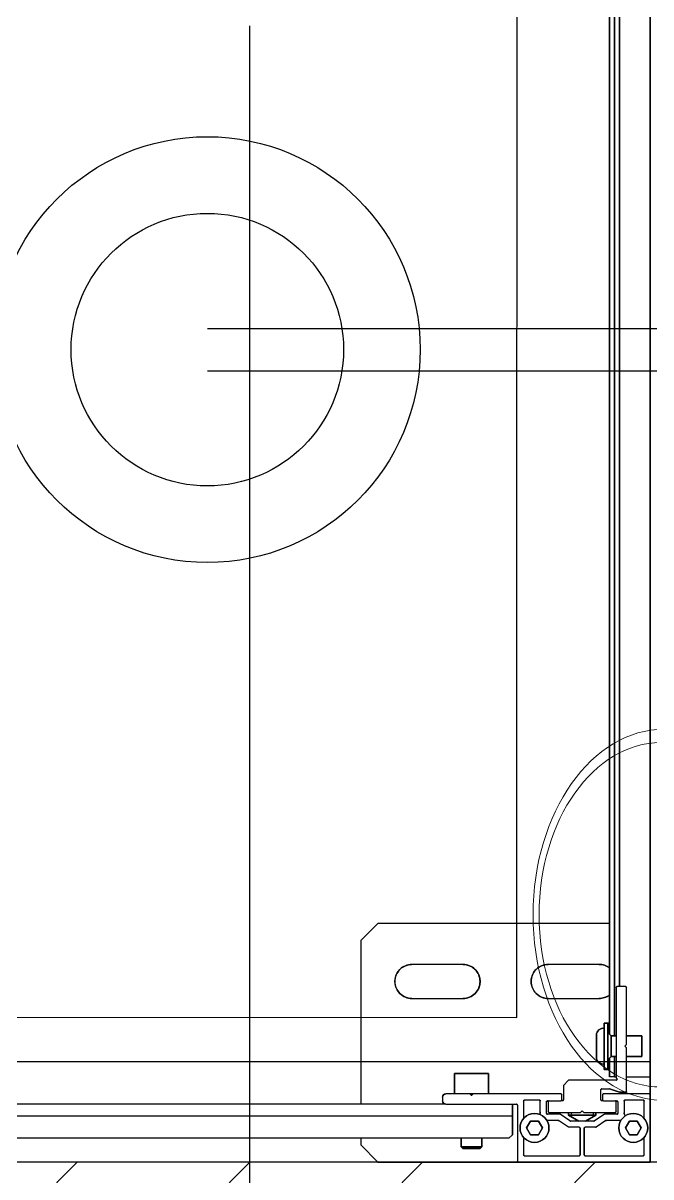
# Model space of a CAD drawing. Header units: centimetres. Extents: x 2191 to 12545, y -680 to 18662.
# Drawn here: x 10850.75 to 10869.19, y 4299.94 to 4333.81 of the extents above; entities that cross this region are included whole.
import ezdxf

# ---------------------------------------------------------------- set-up
doc = ezdxf.new("R2010")
doc.units = ezdxf.units.CM
for name, color, linetype in [('B Aménagement intérieur', 252, 'Continuous'), ('B GÈnÈral_Hatch', 252, 'Continuous'), ('B Général', 252, 'Continuous'), ('C ANNOTATIONS-prestations', 252, 'Continuous'), ('MTI900_Alu', 252, 'Continuous'), ('prlm-CHAUFF', 4, 'Continuous'), ('prlm-EAU-CHU', 42, 'Continuous')]:
    doc.layers.add(name, color=color, linetype=linetype)
doc.layers.add('prlm-GAZ', color=2, linetype='Continuous', lineweight=25)

# ---------------------------------------------------------------- blocks, each defined once
blk = doc.blocks.new('B 70.Gaine 150_70')
at = {"layer": 'B Général', "linetype": 'Continuous', "flags": 128}
for points in [[(-70, 36.305), (19.5, 36.305), (19.5, -2.715), (-70, -2.715)], [(-70, -2.7), (-70, 36.3), (19.5, 36.3), (19.5, -2.7)]]:
    blk.add_lwpolyline(points, close=True, dxfattribs=at)
at = {"layer": 'C ANNOTATIONS-prestations'}
for p, q in [((-69.3, 1.435), (-69.3, 31.935)), ((-68.65, 1.335), (-68.65, 32.035)), ((-68.3, 3.285), (-68.3, 30.055)), ((-69.5, 5.785), (-70, 5.285)), ((-69.3, 5.785), (-69.5, 5.785)), ((-63.5, 5.785), (-68.3, 5.785)), ((-63, 5.285), (-63.5, 5.785)), ((-70, 5.285), (-70, 1.155)), ((-63, -1.515), (-63, 5.285)), ((-65.2, 4.285), (-65.2, 2.785)), ((-64.2, 2.785), (-64.2, 4.285)), ((-68.3, 3.285), (-68.3, 1.215)), ((-68.1, 3.385), (-68.2, 3.385)), ((-68, 2.585), (-68, 3.285)), ((-69.55, 2.835), (-69.6, 2.785)), ((-69.6, 2.785), (-69.6, 2.285)), ((-69.55, 2.235), (-69.55, 2.835)), ((-69.3, 2.835), (-69.55, 2.835)), ((-67.4, 3.035), (-68, 3.035)), ((-67.4, 2.035), (-67.4, 3.035)), ((-68.029, 2.556), (-68, 2.585)), ((-68, 2.485), (-68.029, 2.514)), ((-68, 2.485), (-68, 2.585)), ((-68, -0.085), (-68, 2.485)), ((-69.6, 2.285), (-69.55, 2.235)), ((-69.55, 2.235), (-69.3, 2.235)), ((-68, 2.035), (-67.4, 2.035)), ((-69.3, 1.435), (-69.2, 1.335)), ((-70, 1.155), (-70, -2.685)), ((-68.33, 1.185), (-69.97, 1.185)), ((-69.2, 1.335), (-68.65, 1.335)), ((-68.65, 1.335), (-68.3, 1.335)), ((-69.82, 0.975), (-69.82, -0.625)), ((-69.283, 1.005), (-69.79, 1.005)), ((-69.2, 0.8), (-69, 0.916)), ((-69.2, 0.57), (-69.2, 0.8)), ((-69, 0.916), (-68.8, 0.8)), ((-68.8, 0.8), (-68.8, 0.57)), ((-68.21, 1.005), (-68.717, 1.005)), ((-68.18, 0.545), (-68.18, 0.975)), ((-69, 0.454), (-69.2, 0.57)), ((-68.8, 0.57), (-69, 0.454)), ((-68.53, 0.515), (-68.21, 0.515)), ((-68.78, -0.001), (-68.78, 0.321)), ((-68.6, -0.065), (-68.6, 0.305)), ((-68.57, 0.335), (-68.23, 0.335)), ((-68.55, 0.255), (-68.55, -0.665)), ((-68.23, 0.285), (-68.52, 0.285)), ((-68.2, 0.305), (-68.2, -0.085)), ((-65.2, 0.285), (-65.2, -1.215)), ((-64.2, -1.215), (-64.2, 0.285)), ((-68.98, -0.311), (-68.785, -0.018)), ((-68.98, -0.625), (-68.98, -0.311)), ((-68.627, -0.315), (-68.8, -0.615)), ((-68.795, -0.357), (-68.6, -0.065)), ((-68.627, -1.115), (-68.627, -0.315)), ((-68.55, -0.315), (-68.627, -0.315)), ((-68.2, -0.135), (-68.2, -0.085)), ((-68.17, -0.115), (-68.03, -0.115)), ((-67.75, -0.165), (-68.17, -0.165)), ((-67.6, -0.315), (-67.75, -0.165)), ((-67.6, -1.715), (-67.6, -0.315)), ((-69.01, -0.655), (-69.79, -0.655)), ((-68.8, -1.056), (-68.8, -0.374)), ((-68.55, -0.392), (-68.671, -0.392)), ((-68.5, -0.715), (-68.55, -0.665)), ((-69.82, -0.805), (-69.82, -2.505)), ((-69.79, -0.775), (-69.01, -0.775)), ((-68.98, -1.11), (-68.98, -0.805)), ((-68.8, -0.815), (-68.627, -1.115)), ((-68.55, -0.765), (-68.5, -0.715)), ((-68.55, -0.765), (-68.55, -1.685)), ((-68.785, -1.412), (-68.975, -1.127)), ((-68.605, -1.357), (-68.795, -1.073)), ((-68.55, -1.038), (-68.671, -1.038)), ((-68.627, -1.115), (-68.55, -1.115)), ((-68.2, -1.345), (-68.2, -1.295)), ((-68.2, -1.345), (-68.2, -1.735)), ((-68.17, -1.265), (-67.88, -1.265)), ((-68.03, -1.315), (-68.17, -1.315)), ((-68, -2.685), (-68, -1.345)), ((-67.85, -1.295), (-67.85, -1.51)), ((-66.275, -1.135), (-66.925, -1.135)), ((-68.78, -1.851), (-68.78, -1.429)), ((-68.6, -1.735), (-68.6, -1.374)), ((-67.852, -1.52), (-67.948, -1.81)), ((-66.95, -1.515), (-67.5, -1.515)), ((-67.5, -1.665), (-67.5, -1.515)), ((-66.9, -1.665), (-67.5, -1.665)), ((-67.5, -1.665), (-67.5, -1.715)), ((-65.92, -1.365), (-67.28, -1.365)), ((-67.28, -1.365), (-67.28, -1.465)), ((-67.28, -1.465), (-67.28, -1.515)), ((-65.92, -1.465), (-67.28, -1.465)), ((-67, -1.465), (-66.9, -1.565)), ((-66.9, -1.565), (-66.3, -1.565)), ((-66.9, -1.565), (-66.9, -1.715)), ((-66.3, -1.565), (-66.2, -1.465)), ((-66.3, -1.715), (-66.3, -1.565)), ((15.8, -1.665), (-66.3, -1.665)), ((15.75, -1.515), (-66.25, -1.515)), ((-65.92, -1.465), (-65.92, -1.365)), ((-65.92, -1.515), (-65.92, -1.465)), ((-69.2, -2.1), (-69, -1.984)), ((-69, -1.984), (-68.8, -2.1)), ((-68.23, -1.765), (-68.57, -1.765)), ((-68.21, -1.945), (-68.556, -1.945)), ((-68.52, -1.715), (-68.23, -1.715)), ((-68.18, -2.505), (-68.18, -1.975)), ((-67.95, -1.82), (-67.95, -1.985)), ((-67.92, -2.015), (-66.65, -2.015)), ((-64.88, -1.715), (-67.54, -1.715)), ((-67.5, -2.015), (-67.5, -2.715)), ((-66.9, -2.015), (-66.9, -2.465)), ((-66.65, -2.015), (-66.6, -1.965)), ((-66.6, -1.965), (-66.55, -2.015)), ((-66.55, -2.015), (-64.88, -2.015)), ((-66.3, -2.465), (-66.3, -2.015)), ((-64.85, -1.985), (-64.85, -1.745)), ((14.35, -1.815), (-64.85, -1.815)), ((-69.2, -2.33), (-69.2, -2.1)), ((-69, -2.446), (-69.2, -2.33)), ((-68.8, -2.33), (-69, -2.446)), ((-68.8, -2.1), (-68.8, -2.33)), ((-70, -2.685), (-70, -2.715)), ((-69.79, -2.535), (-69.283, -2.535)), ((-68.717, -2.535), (-68.21, -2.535)), ((-66.3, -2.465), (-66.9, -2.465)), ((-70, -2.715), (-69.97, -2.715)), ((-69.97, -2.715), (-68.03, -2.715)), ((-68.03, -2.715), (-67.5, -2.715)), ((17, -2.715), (-67.5, -2.715))]:
    blk.add_line(p, q, dxfattribs=at)
at = {"layer": 'C ANNOTATIONS-prestations', "flags": 128}
for points in [[(-64.2, 4.285, 0.414214), (-64.7, 4.785, 0.414214), (-65.2, 4.285)], [(-68.2, 3.385, 0.198912), (-68.271, 3.356, 0.198912), (-68.3, 3.285)], [(-68, 3.285, 0.198912), (-68.029, 3.356, 0.198912), (-68.1, 3.385)], [(-65.2, 2.785, 0.414214), (-64.7, 2.285, 0.414214), (-64.2, 2.785)], [(-68.029, 2.556, 0.198912), (-68.038, 2.535, 0.198912), (-68.029, 2.514)], [(-69.97, 1.185, 0.198912), (-69.991, 1.176, 0.198912), (-70, 1.155)], [(-68.33, 1.185, 0.198912), (-68.309, 1.194, 0.198912), (-68.3, 1.215)], [(-69.79, 1.005, 0.198912), (-69.811, 0.996, 0.198912), (-69.82, 0.975)], [(-69.28, 1.005, 0.01196), (-69.281, 1.005, 0.01196), (-69.283, 1.005)], [(-68.717, 1.005, 0.01196), (-68.719, 1.005, 0.01196), (-68.72, 1.005)], [(-68.18, 0.975, 0.198912), (-68.189, 0.996, 0.198912), (-68.21, 1.005)], [(-64.2, 0.285, 0.414214), (-64.7, 0.785, 0.414214), (-65.2, 0.285)], [(-68.599, 0.543, 0.095961), (-68.568, 0.522, 0.095961), (-68.53, 0.515)], [(-68.21, 0.515, 0.198912), (-68.189, 0.524, 0.198912), (-68.18, 0.545)], [(-68.57, 0.335, 0.198912), (-68.591, 0.326, 0.198912), (-68.6, 0.305)], [(-68.52, 0.285, 0.198912), (-68.541, 0.276, 0.198912), (-68.55, 0.255)], [(-68.2, 0.305, 0.198912), (-68.209, 0.326, 0.198912), (-68.23, 0.335)], [(-68.2, 0.255, 0.198912), (-68.209, 0.276, 0.198912), (-68.23, 0.285)], [(-68.785, -0.018, 0.073633), (-68.781, -0.01, 0.073633), (-68.78, -0.001)], [(-68.2, -0.085, 0.198912), (-68.191, -0.106, 0.198912), (-68.17, -0.115)], [(-68.2, -0.135, 0.198912), (-68.191, -0.156, 0.198912), (-68.17, -0.165)], [(-68.03, -0.115, 0.198912), (-68.009, -0.106, 0.198912), (-68, -0.085)], [(-69.82, -0.625, 0.198912), (-69.811, -0.646, 0.198912), (-69.79, -0.655)], [(-69.01, -0.655, 0.198912), (-68.989, -0.646, 0.198912), (-68.98, -0.625)], [(-68.795, -0.357, 0.073633), (-68.799, -0.365, 0.073633), (-68.8, -0.374)], [(-69.79, -0.775, 0.198912), (-69.811, -0.784, 0.198912), (-69.82, -0.805)], [(-68.98, -0.805, 0.198912), (-68.989, -0.784, 0.198912), (-69.01, -0.775)], [(-68.98, -1.11, 0.073633), (-68.979, -1.119, 0.073633), (-68.975, -1.127)], [(-68.8, -1.056, 0.073633), (-68.799, -1.065, 0.073633), (-68.795, -1.073)], [(-68.17, -1.265, 0.198912), (-68.191, -1.274, 0.198912), (-68.2, -1.295)], [(-68.17, -1.315, 0.198912), (-68.191, -1.324, 0.198912), (-68.2, -1.345)], [(-68, -1.345, 0.198912), (-68.009, -1.324, 0.198912), (-68.03, -1.315)], [(-67.85, -1.295, 0.198912), (-67.859, -1.274, 0.198912), (-67.88, -1.265)], [(-66.925, -1.135, 0.218554), (-67.077, -1.205, 0.218554), (-67.123, -1.365)], [(-66.077, -1.365, 0.218554), (-66.123, -1.205, 0.218554), (-66.275, -1.135)], [(-65.2, -1.215, 0.080612), (-65.174, -1.373, 0.080612), (-65.1, -1.515)], [(-64.3, -1.515, 0.080612), (-64.226, -1.373, 0.080612), (-64.2, -1.215)], [(-68.78, -1.429, 0.073633), (-68.781, -1.42, 0.073633), (-68.785, -1.412)], [(-68.6, -1.374, 0.073633), (-68.601, -1.365, 0.073633), (-68.605, -1.357)], [(-68.55, -1.685, 0.198912), (-68.541, -1.706, 0.198912), (-68.52, -1.715)], [(-68.23, -1.715, 0.198912), (-68.209, -1.706, 0.198912), (-68.2, -1.685)], [(-67.852, -1.52, 0.040241), (-67.85, -1.515, 0.040241), (-67.85, -1.51)], [(-67.123, -1.36, 0.003145), (-67.124, -1.362, 0.003145), (-67.124, -1.365)], [(-66.076, -1.365, 0.003145), (-66.076, -1.362, 0.003145), (-66.077, -1.36)], [(-68.556, -1.945, 0.123554), (-68.604, -1.957, 0.123554), (-68.64, -1.99)], [(-68.6, -1.735, 0.198912), (-68.591, -1.756, 0.198912), (-68.57, -1.765)], [(-68.23, -1.765, 0.198912), (-68.209, -1.756, 0.198912), (-68.2, -1.735)], [(-68.18, -1.975, 0.198912), (-68.189, -1.954, 0.198912), (-68.21, -1.945)], [(-67.948, -1.81, 0.040241), (-67.95, -1.815, 0.040241), (-67.95, -1.82)], [(-67.95, -1.985, 0.198912), (-67.941, -2.006, 0.198912), (-67.92, -2.015)], [(-67.6, -1.715, 0.414214), (-67.57, -1.745, 0.414214), (-67.54, -1.715)], [(-64.85, -1.745, 0.198912), (-64.859, -1.724, 0.198912), (-64.88, -1.715)], [(-64.88, -2.015, 0.198912), (-64.859, -2.006, 0.198912), (-64.85, -1.985)], [(-70, -2.685, 0.198912), (-69.991, -2.706, 0.198912), (-69.97, -2.715)], [(-69.82, -2.505, 0.198912), (-69.811, -2.526, 0.198912), (-69.79, -2.535)], [(-69.283, -2.535, 0.01196), (-69.281, -2.535, 0.01196), (-69.28, -2.535)], [(-68.72, -2.535, 0.01196), (-68.719, -2.535, 0.01196), (-68.717, -2.535)], [(-68.21, -2.535, 0.198912), (-68.189, -2.526, 0.198912), (-68.18, -2.505)], [(-68.03, -2.715, 0.198912), (-68.009, -2.706, 0.198912), (-68, -2.685)]]:
    blk.add_lwpolyline(points, format="xyb", dxfattribs=at)
at = {"layer": 'C ANNOTATIONS-prestations'}
for centre in [(-69, 0.685), (-69, -2.215)]:
    blk.add_circle(centre, 0.425, dxfattribs=at)
blk = doc.blocks.new('xi.cee2')
at = {"layer": 'prlm-EAU-CHU', "color": 0, "lineweight": 13}
for p, q in [((-8.655, 5.34), (-12.085, 5.345)), ((12.085, 5.345), (8.655, 5.34)), ((-2.169, 5), (-7.432, 5)), ((7.432, 5), (2.169, 5)), ((-7.432, -5), (-2.169, -5)), ((2.169, -5), (7.432, -5)), ((-12.085, -5.345), (-8.655, -5.345)), ((8.655, -5.34), (12.085, -5.345))]:
    blk.add_line(p, q, dxfattribs=at)
for radius in [5.45, 4.688]:
    blk.add_circle((0, 0), radius, dxfattribs=at)
for centre, radius, start, end in [((-8.801, 2.451), 2.893, 61.5716, 87.1026), ((8.801, 2.451), 2.893, 92.8974, 118.4284), ((-9.989, 0.842), 4.881, 9.9757, 58.4084), ((9.989, 0.842), 4.881, 121.5916, 170.0243), ((-9.989, -0.842), 4.881, 301.5916, 350.0243), ((9.989, -0.842), 4.881, 189.9757, 238.4084), ((-8.801, -2.451), 2.893, 272.8974, 298.4284), ((8.801, -2.451), 2.893, 241.5716, 267.1026)]:
    blk.add_arc(centre, radius, start, end, dxfattribs=at)
at = {"layer": 'prlm-EAU-CHU', "color": 0, "lineweight": 13, "extrusion": (0, 0, -1)}
for centre, major_axis, ratio in [((-12.839, 0), (0, -5.447), 0.707316), ((-12.941, 0), (0, -5.053), 0.706972)]:
    blk.add_ellipse(centre, major_axis=major_axis, ratio=ratio, dxfattribs=at)
at = {"layer": 'prlm-EAU-CHU', "color": 0, "lineweight": 13}
for centre, major_axis, ratio in [((12.839, 0), (0, -5.447), 0.707316), ((12.941, 0), (0, -5.053), 0.706972)]:
    blk.add_ellipse(centre, major_axis=major_axis, ratio=ratio, dxfattribs=at)
blk = doc.blocks.new('xi.thema+')
at = {"layer": 'prlm-CHAUFF', "color": 0}
blk.add_lwpolyline([(-20.9, 0), (-20.9, 34.4), (20.9, 34.4), (20.9, 0)], close=True, dxfattribs=at)
for radius in [6.25, 4]:
    blk.add_circle((0, 13), radius, dxfattribs=at)
blk = doc.blocks.new('B 70.MTI900_Alu_390')
at = {"layer": 'MTI900_Alu', "color": 1, "linetype": 'Continuous'}
for p, q in [((-4.475, 0), (-4.472, 0)), ((-4.475, -0.003), (-4.475, 0)), ((-4.472, 0), (-4.278, 0)), ((-4.278, 0), (-4.225, 0)), ((-4.225, 0), (4.225, 0)), ((-4.225, -0.07), (-4.225, 0)), ((-4.475, -0.387), (-4.475, -0.003)), ((-4.457, -0.191), (-4.457, -0.021)), ((-4.454, -0.018), (-4.4033, -0.018)), ((-4.395, -0.0385), (-4.375, -0.0269)), ((-4.375, -0.0269), (-4.355, -0.0385)), ((-4.3467, -0.018), (-4.296, -0.018)), ((-4.293, -0.021), (-4.293, -0.074)), ((-4.275, -0.003), (-4.275, -0.137)), ((-4.165, -0.025), (-4.105, -0.025)), ((-4.165, -0.025), (-4.165, -0.07)), ((-4.105, -0.07), (-4.105, -0.025)), ((-4.395, -0.0615), (-4.395, -0.0385)), ((-4.375, -0.0731), (-4.395, -0.0615)), ((-4.355, -0.0615), (-4.375, -0.0731)), ((-4.355, -0.0385), (-4.355, -0.0615)), ((-4.353, -0.0864), (-4.353, -0.1286)), ((-4.335, -0.098), (-4.335, -0.1341)), ((-4.298, -0.095), (-4.332, -0.095)), ((-4.296, -0.077), (-4.3306, -0.077)), ((-4.327, -0.1), (-4.298, -0.1)), ((-4.295, -0.137), (-4.295, -0.098)), ((-4.27, -0.073), (-4.27, -0.0895)), ((-4.2698, -0.0905), (-4.2602, -0.1195)), ((-4.267, -0.07), (-4.14, -0.07)), ((-4.235, -0.1), (-4.235, -0.24)), ((-3.963, -0.1), (-4.229, -0.1)), ((-4.225, -0.105), (-4.225, -0.1)), ((-4.165, -0.1), (-4.165, -0.115)), ((-4.135, -0.075), (-4.14, -0.07)), ((-4.13, -0.07), (-4.135, -0.075)), ((-4.13, -0.07), (-3.963, -0.07)), ((-4.105, -0.115), (-4.105, -0.1)), ((-3.96, -0.073), (-3.96, -0.097)), ((-3.96, -0.09), (3.96, -0.09)), ((-4.3535, -0.1303), (-4.3725, -0.1588)), ((-4.33, -0.195), (-4.33, -0.103)), ((-4.26, -0.142), (-4.26, -0.1205)), ((-4.225, -0.105), (-4.165, -0.105)), ((-4.225, -0.105), (-4.225, -0.12)), ((-4.225, -0.12), (-4.17, -0.12)), ((-4.203, -0.12), (-4.203, -0.125)), ((-4.203, -0.125), (-4.067, -0.125)), ((-4.203, -0.125), (-4.203, -0.135)), ((-4.203, -0.135), (-4.067, -0.135)), ((-4.165, -0.115), (-4.175, -0.125)), ((-4.105, -0.115), (-4.165, -0.115)), ((-4.105, -0.105), (4.105, -0.105)), ((-4.095, -0.125), (-4.105, -0.115)), ((-4.1, -0.12), (4.1, -0.12)), ((-4.067, -0.125), (-4.067, -0.12)), ((-4.067, -0.135), (-4.067, -0.125)), ((-3.775, -0.12), (-3.775, -0.8)), ((-4.373, -0.1605), (-4.373, -0.191)), ((-4.3377, -0.16), (-4.355, -0.19)), ((-4.355, -0.1659), (-4.355, -0.2341)), ((-4.3355, -0.1358), (-4.3545, -0.1642)), ((-4.33, -0.1677), (-4.3421, -0.1677)), ((-4.3377, -0.24), (-4.3377, -0.16)), ((-4.33, -0.16), (-4.3377, -0.16)), ((-4.295, -0.137), (-4.295, -0.142)), ((-4.278, -0.14), (-4.292, -0.14)), ((-4.292, -0.145), (-4.263, -0.145)), ((-4.1675, -0.158), (-4.1025, -0.158)), ((-3.995, -0.3), (-3.995, -0.15)), ((-3.895, -0.15), (-3.895, -0.3)), ((-4.376, -0.194), (-4.454, -0.194)), ((-4.325, -0.2), (-4.33, -0.195)), ((-4.33, -0.205), (-4.325, -0.2)), ((-4.457, -0.369), (-4.457, -0.209)), ((-4.454, -0.206), (-4.376, -0.206)), ((-4.373, -0.209), (-4.373, -0.2404)), ((-4.355, -0.21), (-4.3377, -0.24)), ((-4.3545, -0.2358), (-4.335, -0.265)), ((-4.33, -0.2323), (-4.3421, -0.2323)), ((-4.33, -0.297), (-4.33, -0.205)), ((-4.373, -0.2404), (-4.3535, -0.2697)), ((-4.3377, -0.24), (-4.33, -0.24)), ((-4.335, -0.265), (-4.335, -0.302)), ((-4.295, -0.258), (-4.295, -0.263)), ((-4.295, -0.302), (-4.295, -0.263)), ((-4.25, -0.255), (-4.292, -0.255)), ((-4.292, -0.26), (-4.278, -0.26)), ((-4.275, -0.263), (-4.275, -0.52)), ((-4.25, -0.255), (-4.235, -0.24)), ((-4.353, -0.2714), (-4.353, -0.3036)), ((-4.298, -0.3), (-4.327, -0.3)), ((-4.395, -0.3285), (-4.375, -0.3169)), ((-4.395, -0.3515), (-4.395, -0.3285)), ((-4.375, -0.3169), (-4.355, -0.3285)), ((-4.355, -0.3285), (-4.355, -0.3515)), ((-4.332, -0.305), (-4.298, -0.305)), ((-4.328, -0.323), (-4.296, -0.323)), ((-4.293, -0.326), (-4.293, -0.369)), ((-4.4033, -0.372), (-4.454, -0.372)), ((-4.375, -0.3631), (-4.395, -0.3515)), ((-4.355, -0.3515), (-4.375, -0.3631)), ((-4.296, -0.372), (-4.3467, -0.372)), ((-4.475, -0.8), (-4.475, -0.387)), ((-4.308, -0.39), (-4.472, -0.39)), ((-4.395, -0.405), (-4.405, -0.415)), ((-4.34, -0.405), (-4.395, -0.405)), ((-4.305, -0.405), (-4.34, -0.405)), ((-4.34, -0.405), (-4.34, -3.475)), ((-4.305, -0.6), (-4.305, -0.393)), ((-4.405, -0.415), (-4.405, -3.465)), ((-4.43, -0.495), (-4.435, -0.5)), ((-4.435, -0.5), (-4.435, -0.55)), ((-4.43, -0.555), (-4.43, -0.495)), ((-4.405, -0.495), (-4.43, -0.495)), ((-4.215, -0.475), (-4.275, -0.475)), ((-4.215, -0.575), (-4.215, -0.475)), ((-4.275, -0.52), (-4.2779, -0.5229)), ((-4.2779, -0.5271), (-4.275, -0.53)), ((-4.275, -0.53), (-4.275, -0.52)), ((-4.275, -0.53), (-4.275, -0.6)), ((-4.435, -0.55), (-4.43, -0.555)), ((-4.43, -0.555), (-4.405, -0.555)), ((-4.275, -0.575), (-4.215, -0.575)), ((-3.995, -0.7), (-3.995, -0.55)), ((-3.895, -0.55), (-3.895, -0.7)), ((-4.305, -0.6), (-4.305, -3.277)), ((-4.285, -0.61), (-4.295, -0.61)), ((-4.425, -0.85), (-4.475, -0.8)), ((-3.775, -0.8), (-3.825, -0.85)), ((-4.405, -0.85), (-4.425, -0.85)), ((-3.825, -0.85), (-4.305, -0.85))]:
    blk.add_line(p, q, dxfattribs=at)
for centre in [(-4.375, -0.05), (-4.375, -0.34)]:
    blk.add_circle(centre, 0.0425, dxfattribs=at)
for centre, radius, start, end in [((-4.472, -0.003), 0.003, 90, 180), ((-4.278, -0.003), 0.003, 0, 90), ((-4.454, -0.021), 0.003, 90, 180), ((-4.4033, -0.021), 0.003, 84.5182, 90), ((-4.3467, -0.021), 0.003, 90, 95.4817), ((-4.296, -0.021), 0.003, 0, 90), ((-4.3306, -0.067), 0.01, 213.6525, 270), ((-4.332, -0.098), 0.003, 90, 180), ((-4.327, -0.103), 0.003, 90, 180), ((-4.298, -0.098), 0.003, 0, 90), ((-4.298, -0.103), 0.003, 0, 90), ((-4.296, -0.074), 0.003, 270, 0), ((-4.267, -0.073), 0.003, 90, 180), ((-4.267, -0.0895), 0.003, 180, 198.4349), ((-4.232, -0.1), 0.003, 0, 180), ((-3.963, -0.073), 0.003, 0, 90), ((-3.963, -0.097), 0.003, 270, 0), ((-4.356, -0.1286), 0.003, 326.3099, 0), ((-4.338, -0.1341), 0.003, 326.3099, 0), ((-4.263, -0.1205), 0.003, 0, 18.4349), ((-4.1675, -0.138), 0.02, 171.3731, 270), ((-4.1675, -0.133), 0.02, 185.7392, 187.1808), ((-4.1025, -0.138), 0.02, 270, 8.6269), ((-4.1025, -0.133), 0.02, 352.8192, 354.2608), ((-3.945, -0.15), 0.05, 143.1301, 180), ((-3.945, -0.15), 0.05, 0, 36.8699), ((-4.37, -0.1605), 0.003, 146.3099, 180), ((-4.352, -0.1659), 0.003, 146.3099, 180), ((-4.292, -0.137), 0.003, 180, 270), ((-4.292, -0.142), 0.003, 180, 270), ((-4.278, -0.137), 0.003, 270, 0), ((-4.263, -0.142), 0.003, 270, 0), ((-4.454, -0.191), 0.003, 180, 270), ((-4.376, -0.191), 0.003, 270, 0), ((-4.454, -0.209), 0.003, 90, 180), ((-4.376, -0.209), 0.003, 0, 90), ((-4.352, -0.2341), 0.003, 180, 213.6901), ((-4.356, -0.2714), 0.003, 0, 33.6901), ((-4.292, -0.258), 0.003, 90, 180), ((-4.292, -0.263), 0.003, 90, 180), ((-4.278, -0.263), 0.003, 0, 90), ((-4.332, -0.302), 0.003, 180, 270), ((-4.327, -0.297), 0.003, 180, 270), ((-4.298, -0.297), 0.003, 270, 0), ((-4.298, -0.302), 0.003, 270, 0), ((-3.945, -0.3), 0.05, 180, 0), ((-4.328, -0.333), 0.01, 90, 133.851), ((-4.296, -0.326), 0.003, 0, 90), ((-4.454, -0.369), 0.003, 180, 270), ((-4.4033, -0.369), 0.003, 270, 275.4818), ((-4.3467, -0.369), 0.003, 264.5182, 270), ((-4.296, -0.369), 0.003, 270, 0), ((-4.472, -0.387), 0.003, 180, 270), ((-4.308, -0.393), 0.003, 0, 90), ((-3.945, -0.55), 0.05, 0, 180), ((-4.2758, -0.525), 0.003, 135, 225), ((-4.295, -0.6), 0.01, 180, 270), ((-4.285, -0.6), 0.01, 270, 0), ((-3.945, -0.7), 0.05, 180, 0)]:
    blk.add_arc(centre, radius, start, end, dxfattribs=at)
blk = doc.blocks.new('xi.uta-yzen-d')
at = {"layer": 'prlm-CHAUFF', "ltscale": 50}
blk.add_lwpolyline([(-40.5, 20.62), (-40.5, 3.9), (40.5, 3.9), (40.5, 20.62)], close=True, dxfattribs=at)

msp = doc.modelspace()

# ---------------------------------------------------------------- hatches: boundary and pattern name
at = {"layer": 'B GÈnÈral_Hatch', "linetype": 'Continuous'}
h = msp.add_hatch(dxfattribs=at)
h.set_pattern_fill('50_BETON', color=256, style=0, pattern_type=2)
h.set_pattern_definition([(45, (0, 0), (2.4253472, -2.6458333), [])])
h.paths.add_polyline_path([(11263.443, 4282.407), (11245.443, 4300.406), (10673.069, 4300.37), (10673.07, 4282.37)])

# ---------------------------------------------------------------- linework, layer by layer
at = {"layer": 'B Général', "linetype": 'Continuous', "lineweight": 18}
msp.add_line((10673.069, 4300.37), (11245.443, 4300.406), dxfattribs=at)
at = {"layer": 'B Général', "linetype": 'Continuous'}
msp.add_line((10673.069, 4300.37), (11235.443, 4300.405), dxfattribs=at)
at = {"layer": 'prlm-CHAUFF', "ltscale": 50}
for p, q in [((10856.16, 4324.849), (10887.438, 4324.849)), ((10856.16, 4323.599), (10887.438, 4323.599))]:
    msp.add_line(p, q, dxfattribs=at)
at = {"layer": 'prlm-GAZ'}
msp.add_lwpolyline([(11303.381, 4291.389), (11246.072, 4234.08), (10857.405, 4234.08), (10857.405, 4333.729)], dxfattribs=at)

# ---------------------------------------------------------------- block references
at = {"layer": 'B Aménagement intérieur', "rotation": 90}
msp.add_blockref('B 70.Gaine 150_70', (10866.453, 4370.38), dxfattribs=at)
at = {"layer": 'prlm-CHAUFF', "xscale": -9.999999999999975, "yscale": 9.999999999999975, "zscale": 9.999999999999975, "rotation": 270.0001153397708}
msp.add_blockref('B 70.MTI900_Alu_390', (10869.168, 4345.13), dxfattribs=at)
at = {"layer": 'prlm-CHAUFF', "ltscale": 25, "rotation": 89.98928959481609}
msp.add_blockref('xi.uta-yzen-d', (10869.16, 4345.124), dxfattribs=at)
at = {"layer": 'prlm-CHAUFF', "rotation": 90.0001899573424}
msp.add_blockref('xi.thema+', (10869.16, 4324.224), dxfattribs=at)
at = {"layer": 'prlm-EAU-CHU'}
msp.add_blockref('xi.cee2', (10882.418, 4307.636), dxfattribs=at)

doc.saveas('drawing.dxf')
